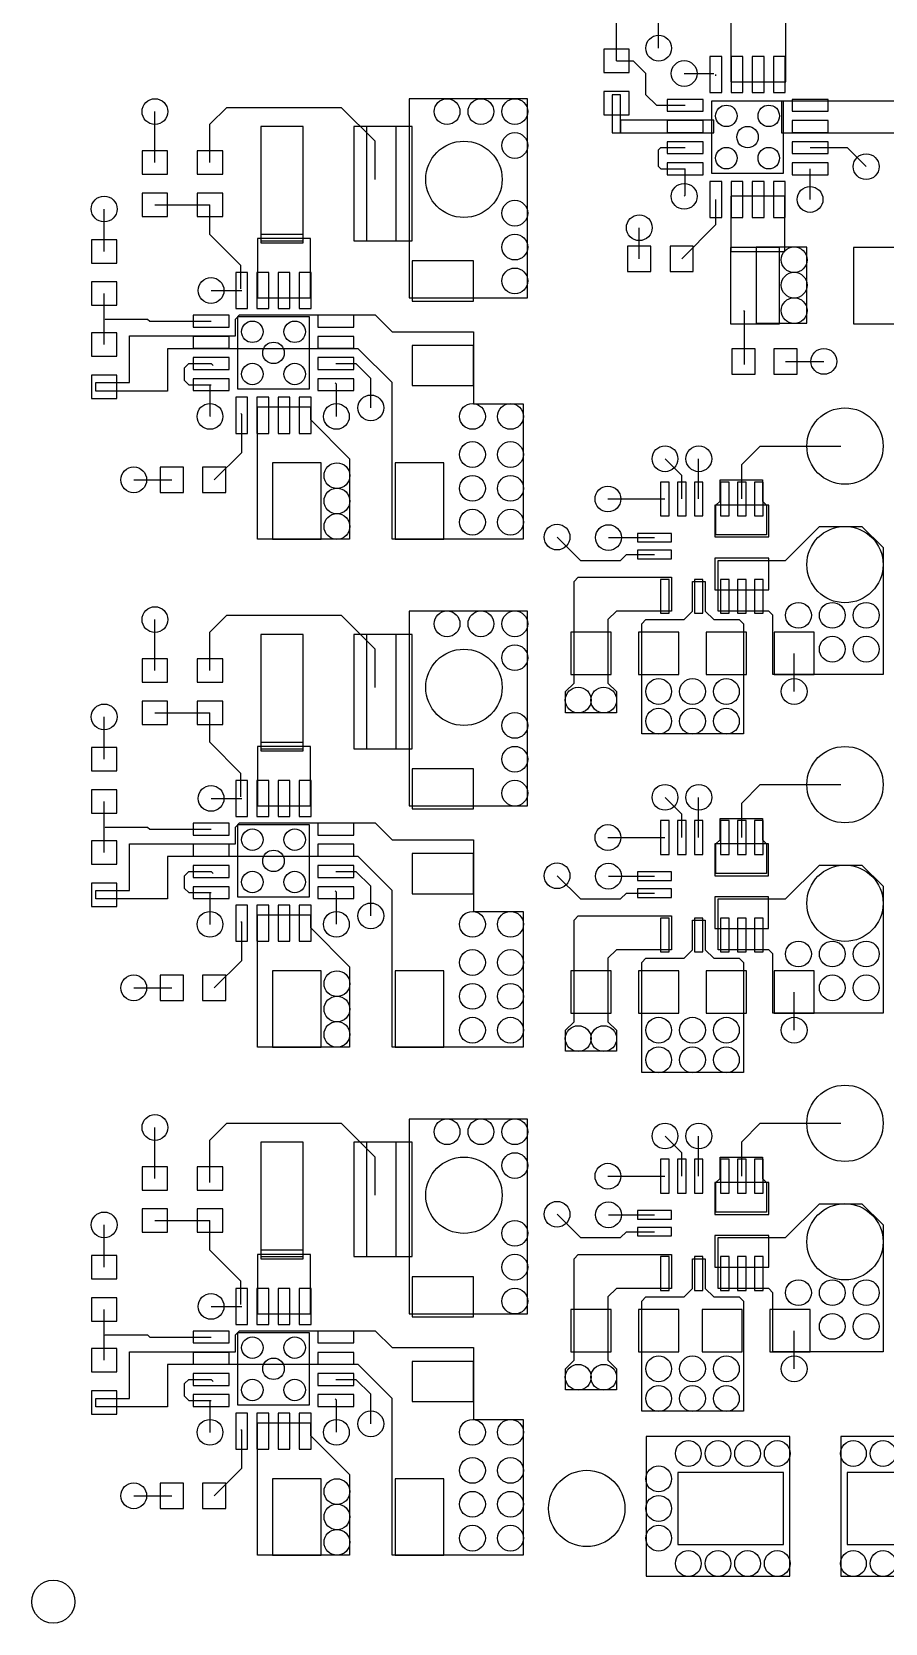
# Model space of a CAD drawing. Extents: x 1 to 15.9, y 0.4 to 4.
# Drawn here: x 1.027 to 1.821, y 1.027 to 2.507 of the extents above; entities that cross this region are included whole.
import ezdxf

# ---------------------------------------------------------------- set-up
doc = ezdxf.new("R2010")
doc.units = 0
doc.layers.get('0').update_dxf_attribs({"linetype": 'CONTINUOUS'})
doc.layers.add('gtl', color=1, linetype='CONTINUOUS')

# ---------------------------------------------------------------- blocks, each defined once
blk = doc.blocks.new('D10')
blk.add_circle((0, 0), 0.02)
blk = doc.blocks.new('D15')
blk.add_lwpolyline([(-0.01085, -0.0118), (0.01085, -0.0118), (0.01085, 0.0118), (-0.01085, 0.0118)], close=True)
blk = doc.blocks.new('D18')
blk.add_lwpolyline([(-0.0118, -0.01085), (0.0118, -0.01085), (0.0118, 0.01085), (-0.0118, 0.01085)], close=True)
blk = doc.blocks.new('D21')
blk.add_lwpolyline([(-0.03345, -0.03345), (0.03345, -0.03345), (0.03345, 0.03345), (-0.03345, 0.03345)], close=True)
blk = doc.blocks.new('D22')
blk.add_lwpolyline([(-0.0055, -0.01675), (0.0055, -0.01675), (0.0055, 0.01675), (-0.0055, 0.01675)], close=True)
blk = doc.blocks.new('D23')
blk.add_lwpolyline([(-0.01675, -0.0055), (0.01675, -0.0055), (0.01675, 0.0055), (-0.01675, 0.0055)], close=True)
blk = doc.blocks.new('D24')
blk.add_lwpolyline([(-0.02855, -0.0187), (0.02855, -0.0187), (0.02855, 0.0187), (-0.02855, 0.0187)], close=True)
blk = doc.blocks.new('D25')
blk.add_lwpolyline([(-0.0197, -0.05315), (0.0197, -0.05315), (0.0197, 0.05315), (-0.0197, 0.05315)], close=True)
blk = doc.blocks.new('D26')
blk.add_lwpolyline([(-0.00395, -0.01575), (0.00395, -0.01575), (0.00395, 0.01575), (-0.00395, 0.01575)], close=True)
blk = doc.blocks.new('D27')
blk.add_lwpolyline([(-0.01575, -0.00395), (0.01575, -0.00395), (0.01575, 0.00395), (-0.01575, 0.00395)], close=True)
blk = doc.blocks.new('D28')
blk.add_lwpolyline([(-0.02265, -0.03545), (0.02265, -0.03545), (0.02265, 0.03545), (-0.02265, 0.03545)], close=True)
blk = doc.blocks.new('D33')
blk.add_lwpolyline([(-0.0187, -0.0197), (0.0187, -0.0197), (0.0187, 0.0197), (-0.0187, 0.0197)], close=True)
blk = doc.blocks.new('D54')
blk.add_lwpolyline([(-0.0492, -0.03345), (0.0492, -0.03345), (0.0492, 0.03345), (-0.0492, 0.03345)], close=True)
blk = doc.blocks.new('D82')
blk.add_lwpolyline([(-0.06695, -0.06495), (0.06695, -0.06495), (0.06695, 0.06495), (-0.06695, 0.06495)], close=True)
blk = doc.blocks.new('D83')
blk.add_lwpolyline([(-0.06275, -0.06495), (0.06275, -0.06495), (0.06275, 0.06495), (-0.06275, 0.06495)], close=True)
blk = doc.blocks.new('D91')
blk.add_lwpolyline([(-0.0197, -0.00395), (0.0197, -0.00395), (0.0197, 0.00395), (-0.0197, 0.00395)], close=True)
blk = doc.blocks.new('D92')
blk.add_lwpolyline([(-0.0246, -0.02755), (0.0246, -0.02755), (0.0246, 0.02755), (-0.0246, 0.02755)], close=True)
blk = doc.blocks.new('D93')
blk.add_lwpolyline([(-0.02115, -0.05315), (0.02115, -0.05315), (0.02115, 0.05315), (-0.02115, 0.05315)], close=True)
blk = doc.blocks.new('D94')
blk.add_lwpolyline([(-0.0551, -0.0925), (0.0551, -0.0925), (0.0551, 0.0925), (-0.0551, 0.0925)], close=True)
blk = doc.blocks.new('D96')
blk.add_lwpolyline([(-0.0256, -0.04135), (0.0256, -0.04135), (0.0256, 0.04135), (-0.0256, 0.04135)], close=True)
blk = doc.blocks.new('D97')
blk.add_lwpolyline([(-0.0251, -0.0256), (0.0251, -0.0256), (0.0251, 0.0256), (-0.0251, 0.0256)], close=True)
blk = doc.blocks.new('D99')
blk.add_lwpolyline([(-0.0236, -0.03545), (0.0236, -0.03545), (0.0236, 0.03545), (-0.0236, 0.03545)], close=True)
blk = doc.blocks.new('D100')
blk.add_lwpolyline([(-0.07875, -0.01475), (0.07875, -0.01475), (0.07875, 0.01475), (-0.07875, 0.01475)], close=True)
blk = doc.blocks.new('D101')
blk.add_lwpolyline([(-0.0433, -0.0059), (0.0433, -0.0059), (0.0433, 0.0059), (-0.0433, 0.0059)], close=True)
blk = doc.blocks.new('D102')
blk.add_lwpolyline([(-0.00395, -0.0177), (0.00395, -0.0177), (0.00395, 0.0177), (-0.00395, 0.0177)], close=True)
blk = doc.blocks.new('D103')
blk.add_lwpolyline([(-0.0246, -0.02755), (0.0246, -0.02755), (0.0246, 0.02755), (-0.0246, 0.02755)], close=True)
blk = doc.blocks.new('D104')
blk.add_lwpolyline([(-0.0551, -0.09055), (0.0551, -0.09055), (0.0551, 0.09055), (-0.0551, 0.09055)], close=True)
blk = doc.blocks.new('D105')
blk.add_lwpolyline([(-0.0251, -0.01475), (0.0251, -0.01475), (0.0251, 0.01475), (-0.0251, 0.01475)], close=True)
blk = doc.blocks.new('D113')
blk.add_circle((0, 0), 0.0355)
blk = doc.blocks.new('D120')
blk.add_circle((0, 0), 0.012)
blk = doc.blocks.new('D122')
blk.add_circle((0, 0), 0.01)

msp = doc.modelspace()

# ---------------------------------------------------------------- linework, layer by layer
at = {"layer": 'gtl', "color": 1}
for points in [[(1.5709, 2.4803), (1.5709, 2.5276)], [(1.6102, 2.4921), (1.6102, 2.5276)], [(1.5709, 2.4803), (1.5866, 2.4803)], [(1.5866, 2.4803), (1.5984, 2.4685)], [(1.5984, 2.4488), (1.5984, 2.4685)], [(1.6339, 2.4685), (1.6614, 2.4685)], [(1.6634, 2.4665), (1.6634, 2.4675)], [(1.5984, 2.4488), (1.6083, 2.439)], [(1.1417, 2.3858), (1.1417, 2.4331)], [(1.1929, 2.4213), (1.2087, 2.437)], [(1.2087, 2.437), (1.315, 2.437)], [(1.315, 2.437), (1.3465, 2.4055)], [(1.6083, 2.439), (1.6348, 2.439)], [(1.1929, 2.3858), (1.1929, 2.4213)], [(1.3465, 2.3701), (1.3465, 2.4055)], [(1.6102, 2.3976), (1.6122, 2.3996)], [(1.6122, 2.3996), (1.6348, 2.3996)], [(1.751, 2.3996), (1.7854, 2.3996), (1.8032, 2.3819)], [(1.6102, 2.3819), (1.6102, 2.3976)], [(1.6102, 2.3819), (1.6122, 2.3799), (1.6348, 2.3799)], [(1.6348, 2.3553), (1.6348, 2.3799)], [(1.751, 2.3514), (1.751, 2.3799)], [(1.6339, 2.3543), (1.6348, 2.3553)], [(1.0945, 2.3031), (1.0945, 2.3425)], [(1.1417, 2.3465), (1.1929, 2.3465)], [(1.1929, 2.3189), (1.1929, 2.3465)], [(1.6634, 2.328), (1.6634, 2.3514)], [(1.5922, 2.2962), (1.5922, 2.3251)], [(1.6316, 2.2962), (1.6634, 2.328)], [(1.1929, 2.3189), (1.2217, 2.2901)], [(1.2217, 2.2683), (1.2217, 2.2901)], [(1.1939, 2.2667), (1.2224, 2.2667)], [(1.0945, 2.2402), (1.0945, 2.2638)], [(1.3622, 2.2283), (1.438, 2.2283), (1.438, 2.1614), (1.4843, 2.1614), (1.4843, 2.0354), (1.3622, 2.0354), (1.3622, 2.1811), (1.3307, 2.2126), (1.1535, 2.2126), (1.1535, 2.1732), (1.0866, 2.1732), (1.0866, 2.1811), (1.1181, 2.1811), (1.1181, 2.2244), (1.2165, 2.2244), (1.2165, 2.2402), (1.2205, 2.2441), (1.3465, 2.2441), (1.3622, 2.2283)], [(1.0945, 2.2402), (1.0948, 2.2398)], [(1.0945, 2.2165), (1.0945, 2.2402)], [(1.0955, 2.2402), (1.1348, 2.2402)], [(1.1348, 2.2402), (1.1368, 2.2382)], [(1.1368, 2.2382), (1.1939, 2.2382)], [(1.689, 2.248), (1.69, 2.247)], [(1.69, 2.1978), (1.69, 2.247)], [(1.1693, 2.1949), (1.1732, 2.1988), (1.1939, 2.1988)], [(1.1693, 2.1831), (1.1693, 2.1949)], [(1.1939, 2.1988), (1.1959, 2.1969)], [(1.31, 2.1988), (1.3287, 2.1988)], [(1.3287, 2.1988), (1.3425, 2.185)], [(1.7283, 2.2008), (1.7638, 2.2008)], [(1.1693, 2.1831), (1.1732, 2.1791), (1.1932, 2.1791)], [(1.1932, 2.1499), (1.1932, 2.1791)], [(1.1932, 2.1791), (1.1939, 2.1791)], [(1.3093, 2.1807), (1.3105, 2.1796)], [(1.3105, 2.1496), (1.3105, 2.1796)], [(1.3425, 2.1575), (1.3425, 2.185)], [(1.1929, 2.1496), (1.1932, 2.1499)], [(1.2217, 2.1522), (1.2224, 2.1515)], [(1.2224, 2.1506), (1.2224, 2.1515)], [(1.2224, 2.1161), (1.2224, 2.1506)], [(1.2864, 2.1467), (1.3228, 2.1102), (1.3228, 2.0354), (1.2372, 2.0354), (1.2372, 2.1585), (1.2864, 2.1585), (1.2864, 2.1467)], [(1.6876, 2.1049), (1.7047, 2.122)], [(1.7047, 2.122), (1.7795, 2.122)], [(1.1969, 2.0906), (1.2224, 2.1161)], [(1.6161, 2.1102), (1.6317, 2.0947)], [(1.6474, 2.0728), (1.6474, 2.1102)], [(1.6876, 2.0728), (1.6876, 2.1049)], [(1.122, 2.0906), (1.1575, 2.0906)], [(1.6317, 2.0728), (1.6317, 2.0947)], [(1.7067, 2.0709), (1.7106, 2.0669), (1.7106, 2.0394), (1.6634, 2.0394), (1.6634, 2.0669), (1.6673, 2.0709), (1.6673, 2.0906), (1.7067, 2.0906), (1.7067, 2.0709)], [(1.563, 2.0728), (1.6159, 2.0728)], [(1.8189, 2.0276), (1.8189, 1.9094), (1.7165, 1.9094), (1.7165, 1.9646), (1.7126, 1.9685), (1.6654, 1.9685), (1.6654, 2.0157), (1.7283, 2.0157), (1.7598, 2.0472), (1.7992, 2.0472), (1.8189, 2.0276)], [(1.5157, 2.0374), (1.5374, 2.0157), (1.5748, 2.0157), (1.5802, 2.0212), (1.6064, 2.0212)], [(1.5635, 2.0369), (1.6064, 2.0369)], [(1.622, 1.9685), (1.5709, 1.9685), (1.563, 1.9606), (1.563, 1.9016), (1.5709, 1.8937), (1.5709, 1.874), (1.5236, 1.874), (1.5236, 1.8937), (1.5315, 1.9016), (1.5315, 1.9961), (1.5354, 2), (1.622, 2), (1.622, 1.9685)], [(1.6535, 1.9685), (1.6614, 1.9606), (1.685, 1.9606), (1.689, 1.9567), (1.689, 1.8543), (1.5945, 1.8543), (1.5945, 1.9567), (1.5984, 1.9606), (1.6339, 1.9606), (1.6417, 1.9685), (1.6417, 1.9961), (1.6535, 1.9961), (1.6535, 1.9685)], [(1.1417, 1.9134), (1.1417, 1.9606)], [(1.1929, 1.9488), (1.2087, 1.9646)], [(1.2087, 1.9646), (1.315, 1.9646)], [(1.315, 1.9646), (1.3465, 1.9331)], [(1.1929, 1.9134), (1.1929, 1.9488)], [(1.3465, 1.8976), (1.3465, 1.9331)], [(1.7362, 1.8937), (1.7362, 1.9291)], [(1.0945, 1.8307), (1.0945, 1.8701)], [(1.1417, 1.874), (1.1929, 1.874)], [(1.1929, 1.8465), (1.1929, 1.874)], [(1.1929, 1.8465), (1.2217, 1.8176)], [(1.2217, 1.7959), (1.2217, 1.8176)], [(1.6876, 1.7579), (1.6876, 1.79), (1.7047, 1.8071)], [(1.7047, 1.8071), (1.7795, 1.8071)], [(1.0945, 1.7441), (1.0945, 1.7677), (1.0945, 1.7913)], [(1.1939, 1.7943), (1.2224, 1.7943)], [(1.6161, 1.7953), (1.6317, 1.7797)], [(1.6474, 1.7579), (1.6474, 1.7953)], [(1.6317, 1.7579), (1.6317, 1.7797)], [(1.3622, 1.7559), (1.438, 1.7559), (1.438, 1.689), (1.4843, 1.689), (1.4843, 1.563), (1.3622, 1.563), (1.3622, 1.7087), (1.3307, 1.7402), (1.1535, 1.7402), (1.1535, 1.7008), (1.0866, 1.7008), (1.0866, 1.7087), (1.1181, 1.7087), (1.1181, 1.752), (1.2165, 1.752), (1.2165, 1.7677), (1.2205, 1.7717), (1.3465, 1.7717), (1.3622, 1.7559)], [(1.0945, 1.7677), (1.0948, 1.7674)], [(1.0955, 1.7677), (1.1348, 1.7677), (1.1368, 1.7657), (1.1939, 1.7657)], [(1.7067, 1.7559), (1.7106, 1.752), (1.7106, 1.7244), (1.6634, 1.7244), (1.6634, 1.752), (1.6673, 1.7559), (1.6673, 1.7756), (1.7067, 1.7756), (1.7067, 1.7559)], [(1.563, 1.7579), (1.6159, 1.7579)], [(1.8189, 1.7126), (1.8189, 1.5945), (1.7165, 1.5945), (1.7165, 1.6496), (1.7126, 1.6535), (1.6654, 1.6535), (1.6654, 1.7008), (1.7283, 1.7008), (1.7598, 1.7323), (1.7992, 1.7323), (1.8189, 1.7126)], [(1.1693, 1.7224), (1.1732, 1.7264)], [(1.1693, 1.7106), (1.1693, 1.7224)], [(1.1732, 1.7264), (1.1939, 1.7264)], [(1.1939, 1.7264), (1.1959, 1.7244)], [(1.31, 1.7264), (1.3287, 1.7264)], [(1.3287, 1.7264), (1.3425, 1.7126)], [(1.5157, 1.7224), (1.5374, 1.7008)], [(1.5635, 1.722), (1.6064, 1.722)], [(1.1693, 1.7106), (1.1732, 1.7067)], [(1.1732, 1.7067), (1.1932, 1.7067)], [(1.1932, 1.6774), (1.1932, 1.7067), (1.1939, 1.7067)], [(1.3093, 1.7083), (1.3105, 1.7072)], [(1.3105, 1.6772), (1.3105, 1.7072)], [(1.3425, 1.685), (1.3425, 1.7126)], [(1.5748, 1.7008), (1.5802, 1.7062)], [(1.5802, 1.7062), (1.6064, 1.7062)], [(1.5374, 1.7008), (1.5748, 1.7008)], [(1.1929, 1.6772), (1.1932, 1.6774)], [(1.2217, 1.6798), (1.2224, 1.6791)], [(1.2224, 1.6782), (1.2224, 1.6791)], [(1.2224, 1.6437), (1.2224, 1.6782)], [(1.2864, 1.6742), (1.3228, 1.6378), (1.3228, 1.563), (1.2372, 1.563), (1.2372, 1.686), (1.2864, 1.686), (1.2864, 1.6742)], [(1.622, 1.6535), (1.5709, 1.6535), (1.563, 1.6457), (1.563, 1.5866), (1.5709, 1.5787), (1.5709, 1.5591), (1.5236, 1.5591), (1.5236, 1.5787), (1.5315, 1.5866), (1.5315, 1.6811), (1.5354, 1.685), (1.622, 1.685), (1.622, 1.6535)], [(1.6535, 1.6535), (1.6614, 1.6457), (1.685, 1.6457), (1.689, 1.6417), (1.689, 1.5394), (1.5945, 1.5394), (1.5945, 1.6417), (1.5984, 1.6457), (1.6339, 1.6457), (1.6417, 1.6535), (1.6417, 1.6811), (1.6535, 1.6811), (1.6535, 1.6535)], [(1.1969, 1.6181), (1.2224, 1.6437)], [(1.122, 1.6181), (1.1575, 1.6181)], [(1.7362, 1.5787), (1.7362, 1.6142)], [(1.1417, 1.4409), (1.1417, 1.4882)], [(1.1929, 1.4764), (1.2087, 1.4921)], [(1.2087, 1.4921), (1.315, 1.4921)], [(1.315, 1.4921), (1.3465, 1.4606)], [(1.6161, 1.4803), (1.6317, 1.4648)], [(1.6474, 1.4429), (1.6474, 1.4803)], [(1.6876, 1.4429), (1.6876, 1.475), (1.7047, 1.4921)], [(1.7047, 1.4921), (1.7795, 1.4921)], [(1.1929, 1.4409), (1.1929, 1.4764)], [(1.3465, 1.4252), (1.3465, 1.4606)], [(1.6317, 1.4429), (1.6317, 1.4648)], [(1.7067, 1.4409), (1.7106, 1.437), (1.7106, 1.4094), (1.6634, 1.4094), (1.6634, 1.437), (1.6673, 1.4409), (1.6673, 1.4606), (1.7067, 1.4606), (1.7067, 1.4409)], [(1.1929, 1.437), (1.1929, 1.4409)], [(1.563, 1.4429), (1.6159, 1.4429)], [(1.5157, 1.4075), (1.5374, 1.3858)], [(1.5635, 1.407), (1.6064, 1.407)], [(1.8189, 1.3976), (1.8189, 1.2795), (1.7165, 1.2795), (1.7165, 1.3346), (1.7126, 1.3386), (1.6654, 1.3386), (1.6654, 1.3858), (1.7283, 1.3858), (1.7598, 1.4173), (1.7992, 1.4173), (1.8189, 1.3976)], [(1.0945, 1.3583), (1.0945, 1.3976)], [(1.1417, 1.4016), (1.1929, 1.4016)], [(1.1929, 1.374), (1.1929, 1.4016)], [(1.5748, 1.3858), (1.5802, 1.3913)], [(1.5802, 1.3913), (1.6064, 1.3913)], [(1.5374, 1.3858), (1.5748, 1.3858)], [(1.1929, 1.374), (1.2217, 1.3452)], [(1.622, 1.3386), (1.5709, 1.3386), (1.563, 1.3307), (1.563, 1.2717), (1.5709, 1.2638), (1.5709, 1.2441), (1.5236, 1.2441), (1.5236, 1.2638), (1.5315, 1.2717), (1.5315, 1.3661), (1.5354, 1.3701), (1.622, 1.3701), (1.622, 1.3386)], [(1.6535, 1.3386), (1.6614, 1.3307), (1.685, 1.3307), (1.689, 1.3268), (1.689, 1.2244), (1.5945, 1.2244), (1.5945, 1.3268), (1.5984, 1.3307), (1.6339, 1.3307), (1.6417, 1.3386), (1.6417, 1.3661), (1.6535, 1.3661), (1.6535, 1.3386)], [(1.2217, 1.3235), (1.2217, 1.3452)], [(1.0945, 1.2717), (1.0945, 1.2953), (1.0945, 1.3189)], [(1.1939, 1.3218), (1.2224, 1.3218)], [(1.3622, 1.2835), (1.438, 1.2835), (1.438, 1.2165), (1.4843, 1.2165), (1.4843, 1.0906), (1.3622, 1.0906), (1.3622, 1.2362), (1.3307, 1.2677), (1.1535, 1.2677), (1.1535, 1.2283), (1.0866, 1.2283), (1.0866, 1.2362), (1.1181, 1.2362), (1.1181, 1.2795), (1.2165, 1.2795), (1.2165, 1.2953), (1.2205, 1.2992), (1.3465, 1.2992), (1.3622, 1.2835)], [(1.0945, 1.2953), (1.0948, 1.2949)], [(1.0955, 1.2953), (1.1348, 1.2953), (1.1368, 1.2933), (1.1939, 1.2933)], [(1.7362, 1.2638), (1.7362, 1.2992)], [(1.1693, 1.25), (1.1732, 1.2539)], [(1.1693, 1.2382), (1.1693, 1.25)], [(1.1732, 1.2539), (1.1939, 1.2539)], [(1.1939, 1.2539), (1.1959, 1.252)], [(1.31, 1.2539), (1.3287, 1.2539)], [(1.3287, 1.2539), (1.3425, 1.2402)], [(1.1693, 1.2382), (1.1732, 1.2343)], [(1.1732, 1.2343), (1.1932, 1.2343)], [(1.1932, 1.205), (1.1932, 1.2343)], [(1.1932, 1.2343), (1.1939, 1.2343)], [(1.3093, 1.2359), (1.3105, 1.2347)], [(1.3105, 1.2047), (1.3105, 1.2347)], [(1.3425, 1.2126), (1.3425, 1.2402)], [(1.1929, 1.2047), (1.1932, 1.205)], [(1.2217, 1.2073), (1.2224, 1.2066)], [(1.2224, 1.2057), (1.2224, 1.2066)], [(1.2224, 1.1713), (1.2224, 1.2057)], [(1.2864, 1.2018), (1.3228, 1.1654), (1.3228, 1.0906), (1.2372, 1.0906), (1.2372, 1.2136), (1.2864, 1.2136), (1.2864, 1.2018)], [(1.1969, 1.1457), (1.2224, 1.1713)], [(1.122, 1.1457), (1.1575, 1.1457)]]:
    msp.add_lwpolyline(points, dxfattribs=at)

# ---------------------------------------------------------------- block references
at = {"layer": 'gtl'}
for name, p in [('D96', (1.7028, 2.502)), ('D120', (1.6102, 2.4921)), ('D18', (1.5709, 2.4803)), ('D120', (1.6339, 2.4685)), ('D22', (1.6634, 2.4675)), ('D22', (1.6831, 2.4675)), ('D22', (1.7028, 2.4675)), ('D22', (1.7224, 2.4675)), ('D120', (1.1417, 2.4331)), ('D94', (1.4331, 2.3524)), ('D120', (1.4134, 2.4331)), ('D120', (1.4449, 2.4331)), ('D120', (1.4764, 2.4331)), ('D18', (1.5709, 2.4409)), ('D102', (1.5709, 2.4311)), ('D23', (1.6348, 2.439)), ('D21', (1.6929, 2.4094)), ('D100', (1.8032, 2.4281)), ('D23', (1.751, 2.439)), ('D122', (1.6732, 2.4291)), ('D122', (1.7126, 2.4291)), ('D25', (1.2598, 2.3661)), ('D25', (1.3465, 2.3661)), ('D93', (1.3597, 2.3661)), ('D120', (1.4764, 2.4016)), ('D101', (1.6181, 2.4193)), ('D23', (1.6348, 2.4193)), ('D122', (1.6929, 2.4094)), ('D23', (1.751, 2.4193)), ('D113', (1.4291, 2.3701)), ('D23', (1.6348, 2.3996)), ('D122', (1.6732, 2.3898)), ('D122', (1.7126, 2.3898)), ('D23', (1.751, 2.3996)), ('D18', (1.1417, 2.3858)), ('D18', (1.1929, 2.3858)), ('D23', (1.6348, 2.3799)), ('D23', (1.751, 2.3799)), ('D120', (1.8032, 2.3819)), ('D120', (1.0945, 2.3425)), ('D18', (1.1417, 2.3465)), ('D18', (1.1929, 2.3465)), ('D120', (1.6339, 2.3543)), ('D22', (1.6634, 2.3514)), ('D97', (1.7023, 2.3287)), ('D22', (1.6831, 2.3514)), ('D22', (1.7028, 2.3514)), ('D22', (1.7224, 2.3514)), ('D120', (1.751, 2.3514)), ('D120', (1.4764, 2.3386)), ('D120', (1.5922, 2.3251)), ('D18', (1.0945, 2.3031)), ('D92', (1.2618, 2.2874)), ('D91', (1.2598, 2.315)), ('D120', (1.4764, 2.3071)), ('D24', (1.4094, 2.2756)), ('D15', (1.5922, 2.2962)), ('D15', (1.6316, 2.2962)), ('D28', (1.6998, 2.2712)), ('D99', (1.7244, 2.2717)), ('D120', (1.7362, 2.2953)), ('D28', (1.814, 2.2712)), ('D22', (1.2224, 2.2667)), ('D22', (1.2421, 2.2667)), ('D22', (1.2618, 2.2667)), ('D22', (1.2815, 2.2667)), ('D120', (1.4764, 2.2756)), ('D120', (1.7362, 2.2717)), ('D18', (1.0945, 2.2638)), ('D120', (1.1939, 2.2667)), ('D120', (1.7362, 2.248)), ('D23', (1.1939, 2.2382)), ('D21', (1.252, 2.2087)), ('D122', (1.2323, 2.2283)), ('D122', (1.2717, 2.2283)), ('D23', (1.31, 2.2382)), ('D18', (1.0945, 2.2165)), ('D23', (1.1939, 2.2185)), ('D23', (1.31, 2.2185)), ('D122', (1.252, 2.2087)), ('D24', (1.4094, 2.1969)), ('D15', (1.689, 2.2008)), ('D15', (1.7283, 2.2008)), ('D120', (1.7638, 2.2008)), ('D23', (1.1939, 2.1988)), ('D122', (1.2323, 2.189)), ('D122', (1.2717, 2.189)), ('D23', (1.31, 2.1988)), ('D18', (1.0945, 2.1772)), ('D23', (1.1939, 2.1791)), ('D23', (1.31, 2.1791)), ('D120', (1.1929, 2.1496)), ('D22', (1.2224, 2.1506)), ('D22', (1.2421, 2.1506)), ('D22', (1.2618, 2.1506)), ('D22', (1.2815, 2.1506)), ('D120', (1.3105, 2.1496)), ('D120', (1.3425, 2.1575)), ('D120', (1.437, 2.1496)), ('D120', (1.4724, 2.1496)), ('D113', (1.7835, 2.122)), ('D120', (1.437, 2.1142)), ('D120', (1.4724, 2.1142)), ('D120', (1.6161, 2.1102)), ('D120', (1.6476, 2.1102)), ('D120', (1.122, 2.0906)), ('D15', (1.1575, 2.0906)), ('D15', (1.1969, 2.0906)), ('D28', (1.2736, 2.0709)), ('D120', (1.311, 2.0945)), ('D28', (1.3878, 2.0709)), ('D120', (1.437, 2.0827)), ('D120', (1.4724, 2.0827)), ('D26', (1.6159, 2.0728)), ('D26', (1.6317, 2.0728)), ('D26', (1.6474, 2.0728)), ('D26', (1.6718, 2.0728)), ('D26', (1.6876, 2.0728)), ('D26', (1.7033, 2.0728)), ('D120', (1.311, 2.0709)), ('D120', (1.563, 2.0728)), ('D120', (1.311, 2.0472)), ('D120', (1.437, 2.0512)), ('D120', (1.4724, 2.0512)), ('D105', (1.6875, 2.0522)), ('D120', (1.5157, 2.0374)), ('D120', (1.5635, 2.0369)), ('D113', (1.7835, 2.0118)), ('D27', (1.6064, 2.0369)), ('D27', (1.6064, 2.0212)), ('D105', (1.6875, 2.003)), ('D26', (1.6159, 1.9823)), ('D26', (1.6474, 1.9823)), ('D26', (1.6718, 1.9823)), ('D26', (1.6876, 1.9823)), ('D26', (1.7033, 1.9823)), ('D120', (1.1417, 1.9606)), ('D104', (1.4331, 1.878)), ('D120', (1.4134, 1.9567)), ('D120', (1.4449, 1.9567)), ('D120', (1.4764, 1.9567)), ('D120', (1.7402, 1.9646)), ('D120', (1.7717, 1.9646)), ('D120', (1.8032, 1.9646)), ('D25', (1.2598, 1.8937)), ('D25', (1.3465, 1.8937)), ('D93', (1.3597, 1.8937)), ('D33', (1.5472, 1.9291)), ('D33', (1.6102, 1.9291)), ('D33', (1.6732, 1.9291)), ('D33', (1.7362, 1.9291)), ('D120', (1.7717, 1.9331)), ('D120', (1.8032, 1.9331)), ('D18', (1.1417, 1.9134)), ('D18', (1.1929, 1.9134)), ('D113', (1.4291, 1.8976)), ('D120', (1.4764, 1.9252)), ('D120', (1.5354, 1.8858)), ('D120', (1.5591, 1.8858)), ('D120', (1.6102, 1.8937)), ('D120', (1.6417, 1.8937)), ('D120', (1.6732, 1.8937)), ('D120', (1.7362, 1.8937)), ('D120', (1.0945, 1.8701)), ('D18', (1.1417, 1.874)), ('D18', (1.1929, 1.874)), ('D120', (1.4764, 1.8622)), ('D120', (1.6102, 1.8661)), ('D120', (1.6417, 1.8661)), ('D120', (1.6732, 1.8661)), ('D18', (1.0945, 1.8307)), ('D103', (1.2618, 1.815)), ('D91', (1.2598, 1.8425)), ('D120', (1.4764, 1.8307)), ('D113', (1.7835, 1.8071)), ('D24', (1.4094, 1.8032)), ('D120', (1.1939, 1.7943)), ('D22', (1.2224, 1.7943)), ('D22', (1.2421, 1.7943)), ('D22', (1.2618, 1.7943)), ('D22', (1.2815, 1.7943)), ('D120', (1.4764, 1.7992)), ('D120', (1.6161, 1.7953)), ('D120', (1.6476, 1.7953)), ('D18', (1.0945, 1.7913)), ('D23', (1.1939, 1.7657)), ('D21', (1.252, 1.7362)), ('D122', (1.2323, 1.7559)), ('D122', (1.2717, 1.7559)), ('D23', (1.31, 1.7657)), ('D120', (1.563, 1.7579)), ('D26', (1.6159, 1.7579)), ('D26', (1.6317, 1.7579)), ('D26', (1.6474, 1.7579)), ('D26', (1.6718, 1.7579)), ('D26', (1.6876, 1.7579)), ('D26', (1.7033, 1.7579)), ('D18', (1.0945, 1.7441)), ('D23', (1.1939, 1.7461)), ('D23', (1.31, 1.7461)), ('D105', (1.6874, 1.7372)), ('D23', (1.1939, 1.7264)), ('D122', (1.252, 1.7362)), ('D23', (1.31, 1.7264)), ('D24', (1.4094, 1.7244)), ('D120', (1.5157, 1.7224)), ('D120', (1.5635, 1.722)), ('D113', (1.7835, 1.6968)), ('D122', (1.2323, 1.7165)), ('D122', (1.2717, 1.7165)), ('D27', (1.6064, 1.722)), ('D18', (1.0945, 1.7047)), ('D23', (1.1939, 1.7067)), ('D23', (1.31, 1.7067)), ('D27', (1.6064, 1.7062)), ('D105', (1.6874, 1.688)), ('D120', (1.1929, 1.6772)), ('D22', (1.2224, 1.6782)), ('D22', (1.2421, 1.6782)), ('D22', (1.2618, 1.6782)), ('D22', (1.2815, 1.6782)), ('D120', (1.3105, 1.6772)), ('D120', (1.3425, 1.685)), ('D120', (1.437, 1.6772)), ('D120', (1.4724, 1.6772)), ('D26', (1.6159, 1.6673)), ('D26', (1.6474, 1.6673)), ('D26', (1.6718, 1.6673)), ('D26', (1.6876, 1.6673)), ('D26', (1.7033, 1.6673)), ('D120', (1.7402, 1.6496)), ('D120', (1.7717, 1.6496)), ('D120', (1.8032, 1.6496)), ('D120', (1.437, 1.6417)), ('D120', (1.4724, 1.6417)), ('D120', (1.122, 1.6181)), ('D15', (1.1575, 1.6181)), ('D15', (1.1969, 1.6181)), ('D28', (1.2736, 1.5984)), ('D120', (1.311, 1.622)), ('D28', (1.3878, 1.5984)), ('D33', (1.5472, 1.6142)), ('D33', (1.6102, 1.6142)), ('D33', (1.6732, 1.6142)), ('D33', (1.7362, 1.6142)), ('D120', (1.7717, 1.6181)), ('D120', (1.8032, 1.6181)), ('D120', (1.437, 1.6102)), ('D120', (1.4724, 1.6102)), ('D120', (1.311, 1.5984)), ('D120', (1.311, 1.5748)), ('D120', (1.437, 1.5787)), ('D120', (1.4724, 1.5787)), ('D120', (1.6102, 1.5787)), ('D120', (1.6417, 1.5787)), ('D120', (1.6732, 1.5787)), ('D120', (1.7362, 1.5787)), ('D120', (1.5354, 1.5709)), ('D120', (1.5591, 1.5709)), ('D120', (1.6102, 1.5512)), ('D120', (1.6417, 1.5512)), ('D120', (1.6732, 1.5512)), ('D113', (1.7835, 1.4921)), ('D120', (1.1417, 1.4882)), ('D104', (1.4331, 1.4055)), ('D120', (1.4134, 1.4843)), ('D120', (1.4449, 1.4843)), ('D120', (1.4764, 1.4843)), ('D120', (1.6161, 1.4803)), ('D120', (1.6476, 1.4803)), ('D25', (1.2598, 1.4213)), ('D25', (1.3465, 1.4213)), ('D93', (1.3597, 1.4213)), ('D18', (1.1417, 1.4409)), ('D18', (1.1929, 1.4409)), ('D113', (1.4291, 1.4252)), ('D120', (1.4764, 1.4528)), ('D120', (1.563, 1.4429)), ('D26', (1.6159, 1.4429)), ('D26', (1.6317, 1.4429)), ('D26', (1.6474, 1.4429)), ('D26', (1.6718, 1.4429)), ('D26', (1.6876, 1.4429)), ('D26', (1.7033, 1.4429)), ('D105', (1.6875, 1.4222)), ('D120', (1.0945, 1.3976)), ('D18', (1.1417, 1.4016)), ('D18', (1.1929, 1.4016)), ('D120', (1.5157, 1.4075)), ('D120', (1.5635, 1.407)), ('D27', (1.6064, 1.407)), ('D113', (1.7835, 1.3819)), ('D120', (1.4764, 1.3898)), ('D27', (1.6064, 1.3913)), ('D105', (1.6875, 1.373)), ('D18', (1.0945, 1.3583)), ('D92', (1.2618, 1.3425)), ('D91', (1.2598, 1.3701)), ('D120', (1.4764, 1.3583)), ('D26', (1.6159, 1.3524)), ('D26', (1.6474, 1.3524)), ('D26', (1.6718, 1.3524)), ('D26', (1.6876, 1.3524)), ('D26', (1.7033, 1.3524)), ('D24', (1.4094, 1.3307)), ('D120', (1.1939, 1.3218)), ('D22', (1.2224, 1.3218)), ('D22', (1.2421, 1.3218)), ('D22', (1.2618, 1.3218)), ('D22', (1.2815, 1.3218)), ('D120', (1.4764, 1.3268)), ('D120', (1.7402, 1.3346)), ('D120', (1.7717, 1.3346)), ('D120', (1.8032, 1.3346)), ('D18', (1.0945, 1.3189)), ('D33', (1.5472, 1.2992)), ('D33', (1.6102, 1.2992)), ('D33', (1.6693, 1.2992)), ('D33', (1.7323, 1.2992)), ('D120', (1.7717, 1.3032)), ('D120', (1.8032, 1.3032)), ('D23', (1.1939, 1.2933)), ('D21', (1.252, 1.2638)), ('D122', (1.2323, 1.2835)), ('D122', (1.2717, 1.2835)), ('D23', (1.31, 1.2933)), ('D18', (1.0945, 1.2717)), ('D23', (1.1939, 1.2736)), ('D122', (1.252, 1.2638)), ('D23', (1.31, 1.2736)), ('D120', (1.6102, 1.2638)), ('D120', (1.6417, 1.2638)), ('D120', (1.6732, 1.2638)), ('D120', (1.7362, 1.2638)), ('D23', (1.1939, 1.2539)), ('D23', (1.31, 1.2539)), ('D24', (1.4094, 1.252)), ('D120', (1.5354, 1.2559)), ('D120', (1.5591, 1.2559)), ('D122', (1.2323, 1.2441)), ('D122', (1.2717, 1.2441)), ('D120', (1.6102, 1.2362)), ('D120', (1.6417, 1.2362)), ('D120', (1.6732, 1.2362)), ('D18', (1.0945, 1.2323)), ('D23', (1.1939, 1.2343)), ('D23', (1.31, 1.2343)), ('D120', (1.1929, 1.2047)), ('D22', (1.2224, 1.2057)), ('D22', (1.2421, 1.2057)), ('D22', (1.2618, 1.2057)), ('D22', (1.2815, 1.2057)), ('D120', (1.3105, 1.2047)), ('D120', (1.3425, 1.2126)), ('D120', (1.437, 1.2047)), ('D120', (1.4724, 1.2047)), ('D82', (1.6654, 1.1358)), ('D83', (1.8423, 1.1358)), ('D120', (1.6378, 1.185)), ('D120', (1.6654, 1.185)), ('D120', (1.6929, 1.185)), ('D120', (1.7205, 1.185)), ('D120', (1.7913, 1.185)), ('D120', (1.8189, 1.185)), ('D120', (1.437, 1.1693)), ('D120', (1.4724, 1.1693)), ('D113', (1.5433, 1.1339)), ('D120', (1.6102, 1.1614)), ('D120', (1.122, 1.1457)), ('D15', (1.1575, 1.1457)), ('D15', (1.1969, 1.1457)), ('D28', (1.2736, 1.126)), ('D120', (1.311, 1.1496)), ('D28', (1.3878, 1.126)), ('D54', (1.6772, 1.1339)), ('D54', (1.8346, 1.1339)), ('D120', (1.437, 1.1378)), ('D120', (1.4724, 1.1378)), ('D120', (1.6102, 1.1339)), ('D120', (1.311, 1.126)), ('D120', (1.311, 1.1024)), ('D120', (1.437, 1.1063)), ('D120', (1.4724, 1.1063)), ('D120', (1.6102, 1.1063)), ('D120', (1.6378, 1.0827)), ('D120', (1.6654, 1.0827)), ('D120', (1.6929, 1.0827)), ('D120', (1.7205, 1.0827)), ('D120', (1.7913, 1.0827)), ('D120', (1.8189, 1.0827)), ('D10', (1.0472, 1.0472))]:
    msp.add_blockref(name, p, dxfattribs=at)

doc.saveas('drawing.dxf')
